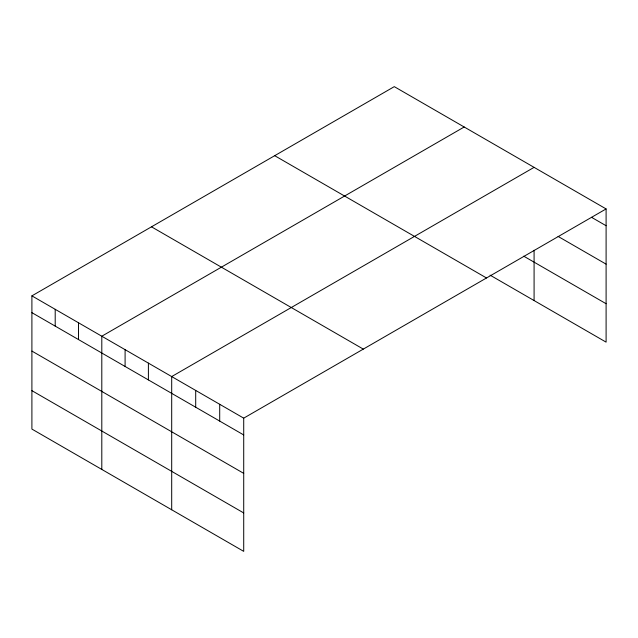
<?xml version="1.0" encoding="UTF-8"?>
<svg xmlns="http://www.w3.org/2000/svg" width="638" height="638" viewBox="0 0 638 638"><rect width="100%" height="100%" fill="white"/><g stroke="black" fill="none" stroke-linecap="round" stroke-linejoin="round"><path stroke-width="0.96" d="M606.1 208.929L243.716 418.153L243.716 551.36L31.9 429.071L31.9 295.865L394.284 86.64L606.1 208.929L606.1 342.135L490.072 275.145M464.185 126.994L101.801 336.218L101.801 469.424M534.086 167.355L171.694 376.572L171.694 509.778M591.522 217.311L606.1 225.724M558.09 236.419L606.1 264.14M523.726 256.165L606.1 303.72M274.699 155.688L486.515 277.977M151.485 226.817L363.301 349.106M31.9 295.865L243.716 418.153M31.9 312.66L243.716 434.949M31.9 351.075L243.716 473.364M31.9 390.655L243.716 512.944M534.086 250.271L534.086 300.554M219.703 404.293L219.703 421.088M195.699 390.432L195.699 407.227M148.399 363.126L148.399 379.913M125.096 349.672L125.096 366.467M78.498 322.764L78.498 339.56M55.203 309.318L55.203 326.114"/></g></svg>
